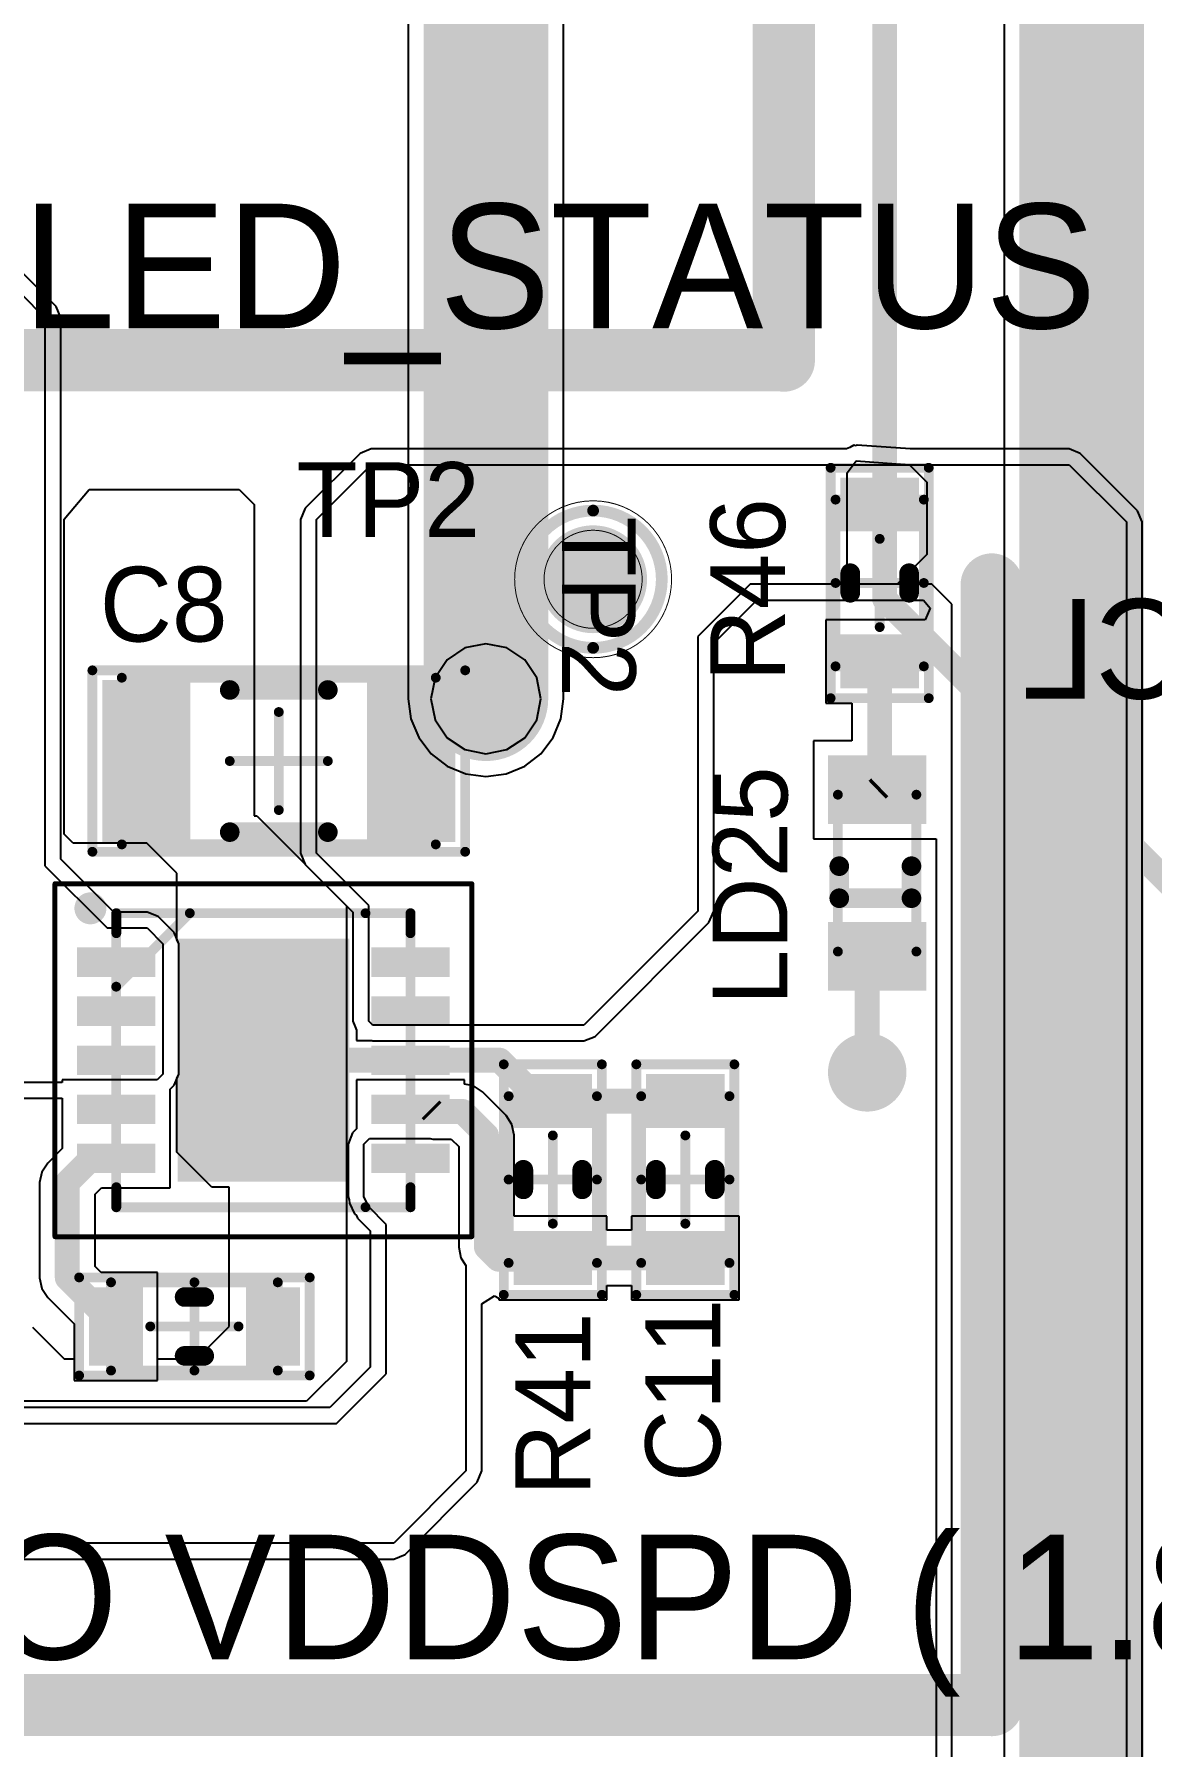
# Model space of a CAD drawing. Header units: millimetres. Extents: x 307 to 423, y 231 to 400.
# Drawn here: x 386.09 to 397.48, y 300.76 to 318.22 of the extents above; entities that cross this region are included whole.
import ezdxf

# ---------------------------------------------------------------- set-up
doc = ezdxf.new("R2010")
doc.units = ezdxf.units.MM
for name, color, linetype in [('BottomLayer', 5, 'Continuous'), ('BottomOverlay', 54, 'Continuous'), ('Mechanical13', 56, 'Continuous'), ('Mechanical14', 56, 'Continuous'), ('Mechanical15', 56, 'Continuous'), ('Mechanical16', 56, 'Continuous'), ('Mechanical8', 56, 'Continuous'), ('MidLayer1', 16, 'Continuous'), ('MidLayer2', 76, 'Continuous'), ('MultiLayer', 9, 'Continuous'), ('TopLayer', 1, 'Continuous'), ('TopOverlay', 2, 'Continuous'), ('TopPaste', 8, 'Continuous'), ('TopSolder', 216, 'Continuous'), ('ViaHoleLayer', 16, 'Continuous')]:
    doc.layers.add(name, color=color, linetype=linetype)

# ---------------------------------------------------------------- blocks, each defined once
blk = doc.blocks.new('TP_SMD_1MM_393')
at = {"layer": 'Mechanical14'}
for points, const_width in [([(0.5, 0, 1), (-0.5, 0, 1)], 0.01), ([(-0.502, 0, 1), (-0.497, 0, 1)], 0.005), ([(0.497, 0, 1), (0.502, 0, 1)], 0.005)]:
    blk.add_lwpolyline(points, format="xyb", close=True, dxfattribs=dict(at, const_width=const_width))
at = {"layer": 'Mechanical16'}
for points, const_width in [([(0.8, 0, 1), (-0.8, 0, 1)], 0.01), ([(-0.803, 0, 1), (-0.798, 0, 1)], 0.005), ([(0.798, 0, 1), (0.803, 0, 1)], 0.005)]:
    blk.add_lwpolyline(points, format="xyb", close=True, dxfattribs=dict(at, const_width=const_width))
at = {"layer": 'TopLayer', "const_width": 0.5}
blk.add_lwpolyline([(-0.25, 0, 1), (0.25, 0, 1)], format="xyb", close=True, dxfattribs=at)
at = {"layer": 'TopOverlay'}
for points, const_width in [([(0.7, 0, 1), (-0.7, 0, 1)], 0.12), ([(-0.73, 0, 1), (-0.67, 0, 1)], 0.06), ([(0.67, 0, 1), (0.73, 0, 1)], 0.06)]:
    blk.add_lwpolyline(points, format="xyb", close=True, dxfattribs=dict(at, const_width=const_width))
at = {"layer": 'TopSolder', "const_width": 0.55}
blk.add_lwpolyline([(-0.275, 0, 1), (0.275, 0, 1)], format="xyb", close=True, dxfattribs=at)
at = {"layer": 'Mechanical14'}
blk.add_text('TP2', height=0.75, rotation=180, dxfattribs=at).set_placement((0.64, 0.316))
blk = doc.blocks.new('CC_NM_0603_404')
at = {"layer": 'Mechanical15', "const_width": 0.1}
for points in [[(-1.175, -0.5), (-1.175, 0.5)], [(1.175, 0.5), (-1.175, 0.5)], [(1.175, -0.5), (1.175, 0.5)], [(0, -0.45), (0, 0.45)], [(0.45, 0), (-0.45, 0)], [(1.175, -0.5), (-1.175, -0.5)]]:
    blk.add_lwpolyline(points, dxfattribs=at)
at = {"layer": 'Mechanical15', "const_width": 0.05}
for points in [[(-1.2, 0.5, 1), (-1.15, 0.5, 1)], [(-1.2, 0.5, 1), (-1.15, 0.5, 1)], [(1.15, 0.5, 1), (1.2, 0.5, 1)], [(1.15, 0.5, 1), (1.2, 0.5, 1)], [(-0.025, 0.45, 1), (0.025, 0.45, 1)], [(-0.475, 0, 1), (-0.425, 0, 1)], [(0.425, 0, 1), (0.475, 0, 1)], [(-1.2, -0.5, 1), (-1.15, -0.5, 1)], [(-1.2, -0.5, 1), (-1.15, -0.5, 1)], [(-0.025, -0.45, 1), (0.025, -0.45, 1)], [(1.15, -0.5, 1), (1.2, -0.5, 1)], [(1.15, -0.5, 1), (1.2, -0.5, 1)]]:
    blk.add_lwpolyline(points, format="xyb", close=True, dxfattribs=at)
at = {"layer": 'Mechanical8', "const_width": 0.1}
for points in [[(-0.85, -0.45), (-0.85, 0.45)], [(0.85, 0.45), (-0.85, 0.45)], [(0.85, -0.45), (0.85, 0.45)], [(0.85, -0.45), (-0.85, -0.45)]]:
    blk.add_lwpolyline(points, dxfattribs=at)
at = {"layer": 'Mechanical8', "const_width": 0.05}
for points in [[(-0.875, 0.45, 1), (-0.825, 0.45, 1)], [(-0.875, 0.45, 1), (-0.825, 0.45, 1)], [(0.825, 0.45, 1), (0.875, 0.45, 1)], [(0.825, 0.45, 1), (0.875, 0.45, 1)], [(-0.875, -0.45, 1), (-0.825, -0.45, 1)], [(-0.875, -0.45, 1), (-0.825, -0.45, 1)], [(0.825, -0.45, 1), (0.875, -0.45, 1)], [(0.825, -0.45, 1), (0.875, -0.45, 1)]]:
    blk.add_lwpolyline(points, format="xyb", close=True, dxfattribs=at)
at = {"layer": 'TopLayer'}
for points in [[(-0.525, -0.4), (-0.525, 0.4), (-1.075, -0.4), (-1.075, 0.4)], [(1.075, -0.4), (1.075, 0.4), (0.525, -0.4), (0.525, 0.4)]]:
    blk.add_solid(points, dxfattribs=at)
at = {"layer": 'TopOverlay', "const_width": 0.2}
for points in [[(0.1, 0.3), (-0.1, 0.3)], [(0.1, -0.3), (-0.1, -0.3)]]:
    blk.add_lwpolyline(points, dxfattribs=at)
at = {"layer": 'TopOverlay', "const_width": 0.1}
for points in [[(-0.15, 0.3, 1), (-0.05, 0.3, 1)], [(0.05, 0.3, 1), (0.15, 0.3, 1)], [(-0.15, -0.3, 1), (-0.05, -0.3, 1)], [(0.05, -0.3, 1), (0.15, -0.3, 1)]]:
    blk.add_lwpolyline(points, format="xyb", close=True, dxfattribs=at)
at = {"layer": 'TopPaste'}
for points in [[(-0.525, -0.4), (-0.525, 0.4), (-1.075, -0.4), (-1.075, 0.4)], [(1.075, -0.4), (1.075, 0.4), (0.525, -0.4), (0.525, 0.4)]]:
    blk.add_solid(points, dxfattribs=at)
at = {"layer": 'TopSolder'}
for points in [[(-0.525, -0.4), (-0.525, 0.4), (-1.075, -0.4), (-1.075, 0.4)], [(1.075, -0.4), (1.075, 0.4), (0.525, -0.4), (0.525, 0.4)]]:
    blk.add_solid(points, dxfattribs=at)
blk = doc.blocks.new('CC_NM_0603_412')
at = {"layer": 'Mechanical15', "const_width": 0.1}
for points in [[(-1.175, -0.5), (-1.175, 0.5)], [(1.175, 0.5), (-1.175, 0.5)], [(1.175, -0.5), (1.175, 0.5)], [(0, -0.45), (0, 0.45)], [(0.45, 0), (-0.45, 0)], [(1.175, -0.5), (-1.175, -0.5)]]:
    blk.add_lwpolyline(points, dxfattribs=at)
at = {"layer": 'Mechanical15', "const_width": 0.05}
for points in [[(-1.2, 0.5, 1), (-1.15, 0.5, 1)], [(-1.2, 0.5, 1), (-1.15, 0.5, 1)], [(1.15, 0.5, 1), (1.2, 0.5, 1)], [(1.15, 0.5, 1), (1.2, 0.5, 1)], [(-0.025, 0.45, 1), (0.025, 0.45, 1)], [(-0.475, 0, 1), (-0.425, 0, 1)], [(0.425, 0, 1), (0.475, 0, 1)], [(-1.2, -0.5, 1), (-1.15, -0.5, 1)], [(-1.2, -0.5, 1), (-1.15, -0.5, 1)], [(-0.025, -0.45, 1), (0.025, -0.45, 1)], [(1.15, -0.5, 1), (1.2, -0.5, 1)], [(1.15, -0.5, 1), (1.2, -0.5, 1)]]:
    blk.add_lwpolyline(points, format="xyb", close=True, dxfattribs=at)
at = {"layer": 'Mechanical8', "const_width": 0.1}
for points in [[(-0.85, -0.45), (-0.85, 0.45)], [(0.85, 0.45), (-0.85, 0.45)], [(0.85, -0.45), (0.85, 0.45)], [(0.85, -0.45), (-0.85, -0.45)]]:
    blk.add_lwpolyline(points, dxfattribs=at)
at = {"layer": 'Mechanical8', "const_width": 0.05}
for points in [[(-0.875, 0.45, 1), (-0.825, 0.45, 1)], [(-0.875, 0.45, 1), (-0.825, 0.45, 1)], [(0.825, 0.45, 1), (0.875, 0.45, 1)], [(0.825, 0.45, 1), (0.875, 0.45, 1)], [(-0.875, -0.45, 1), (-0.825, -0.45, 1)], [(-0.875, -0.45, 1), (-0.825, -0.45, 1)], [(0.825, -0.45, 1), (0.875, -0.45, 1)], [(0.825, -0.45, 1), (0.875, -0.45, 1)]]:
    blk.add_lwpolyline(points, format="xyb", close=True, dxfattribs=at)
at = {"layer": 'TopLayer'}
for points in [[(-0.525, -0.4), (-0.525, 0.4), (-1.075, -0.4), (-1.075, 0.4)], [(1.075, -0.4), (1.075, 0.4), (0.525, -0.4), (0.525, 0.4)]]:
    blk.add_solid(points, dxfattribs=at)
at = {"layer": 'TopOverlay', "const_width": 0.2}
for points in [[(0.1, 0.3), (-0.1, 0.3)], [(0.1, -0.3), (-0.1, -0.3)]]:
    blk.add_lwpolyline(points, dxfattribs=at)
at = {"layer": 'TopOverlay', "const_width": 0.1}
for points in [[(-0.15, 0.3, 1), (-0.05, 0.3, 1)], [(0.05, 0.3, 1), (0.15, 0.3, 1)], [(-0.15, -0.3, 1), (-0.05, -0.3, 1)], [(0.05, -0.3, 1), (0.15, -0.3, 1)]]:
    blk.add_lwpolyline(points, format="xyb", close=True, dxfattribs=at)
at = {"layer": 'TopPaste'}
for points in [[(-0.525, -0.4), (-0.525, 0.4), (-1.075, -0.4), (-1.075, 0.4)], [(1.075, -0.4), (1.075, 0.4), (0.525, -0.4), (0.525, 0.4)]]:
    blk.add_solid(points, dxfattribs=at)
at = {"layer": 'TopSolder'}
for points in [[(-0.525, -0.4), (-0.525, 0.4), (-1.075, -0.4), (-1.075, 0.4)], [(1.075, -0.4), (1.075, 0.4), (0.525, -0.4), (0.525, 0.4)]]:
    blk.add_solid(points, dxfattribs=at)
blk = doc.blocks.new('LED_0603_GREEN_414')
at = {"layer": 'Mechanical8', "const_width": 0.1}
for points in [[(0.8, 0.4), (-0.8, 0.4)], [(-0.8, -0.4), (-0.8, 0.4)], [(0.8, -0.4), (0.8, 0.4)], [(0.8, -0.4), (-0.8, -0.4)]]:
    blk.add_lwpolyline(points, dxfattribs=at)
at = {"layer": 'Mechanical8', "const_width": 0.05}
for points in [[(-0.825, 0.4, 1), (-0.775, 0.4, 1)], [(-0.825, 0.4, 1), (-0.775, 0.4, 1)], [(0.775, 0.4, 1), (0.825, 0.4, 1)], [(0.775, 0.4, 1), (0.825, 0.4, 1)], [(-0.825, -0.4, 1), (-0.775, -0.4, 1)], [(-0.825, -0.4, 1), (-0.775, -0.4, 1)], [(0.775, -0.4, 1), (0.825, -0.4, 1)], [(0.775, -0.4, 1), (0.825, -0.4, 1)]]:
    blk.add_lwpolyline(points, format="xyb", close=True, dxfattribs=at)
at = {"layer": 'TopLayer'}
for points in [[(-0.5, -0.5), (-0.5, 0.5), (-1.2, -0.5), (-1.2, 0.5)], [(1.2, -0.5), (1.2, 0.5), (0.5, -0.5), (0.5, 0.5)]]:
    blk.add_solid(points, dxfattribs=at)
at = {"layer": 'TopOverlay', "const_width": 0.2}
for points in [[(0.256, 0.35), (-0.071, 0.35)], [(0.256, -0.386), (0.256, 0.35)], [(0.256, -0.386), (-0.071, -0.386)]]:
    blk.add_lwpolyline(points, dxfattribs=at)
at = {"layer": 'TopOverlay', "const_width": 0.1}
for points in [[(-0.121, 0.35, 1), (-0.021, 0.35, 1)], [(0.206, 0.35, 1), (0.306, 0.35, 1)], [(0.206, 0.35, 1), (0.306, 0.35, 1)], [(-0.121, -0.386, 1), (-0.021, -0.386, 1)], [(0.206, -0.386, 1), (0.306, -0.386, 1)], [(0.206, -0.386, 1), (0.306, -0.386, 1)]]:
    blk.add_lwpolyline(points, format="xyb", close=True, dxfattribs=at)
at = {"layer": 'TopPaste'}
for points in [[(-0.5, -0.5), (-0.5, 0.5), (-1.2, -0.5), (-1.2, 0.5)], [(1.2, -0.5), (1.2, 0.5), (0.5, -0.5), (0.5, 0.5)]]:
    blk.add_solid(points, dxfattribs=at)
at = {"layer": 'TopSolder'}
for points in [[(-0.5, -0.5), (-0.5, 0.5), (-1.2, -0.5), (-1.2, 0.5)], [(1.2, -0.5), (1.2, 0.5), (0.5, -0.5), (0.5, 0.5)]]:
    blk.add_solid(points, dxfattribs=at)
blk = doc.blocks.new('CC_NM_0603_422')
at = {"layer": 'Mechanical15', "const_width": 0.1}
for points in [[(-1.175, -0.5), (-1.175, 0.5)], [(1.175, 0.5), (-1.175, 0.5)], [(1.175, -0.5), (1.175, 0.5)], [(0, -0.45), (0, 0.45)], [(0.45, 0), (-0.45, 0)], [(1.175, -0.5), (-1.175, -0.5)]]:
    blk.add_lwpolyline(points, dxfattribs=at)
at = {"layer": 'Mechanical15', "const_width": 0.05}
for points in [[(-1.2, 0.5, 1), (-1.15, 0.5, 1)], [(-1.2, 0.5, 1), (-1.15, 0.5, 1)], [(1.15, 0.5, 1), (1.2, 0.5, 1)], [(1.15, 0.5, 1), (1.2, 0.5, 1)], [(-0.025, 0.45, 1), (0.025, 0.45, 1)], [(-0.475, 0, 1), (-0.425, 0, 1)], [(0.425, 0, 1), (0.475, 0, 1)], [(-1.2, -0.5, 1), (-1.15, -0.5, 1)], [(-1.2, -0.5, 1), (-1.15, -0.5, 1)], [(-0.025, -0.45, 1), (0.025, -0.45, 1)], [(1.15, -0.5, 1), (1.2, -0.5, 1)], [(1.15, -0.5, 1), (1.2, -0.5, 1)]]:
    blk.add_lwpolyline(points, format="xyb", close=True, dxfattribs=at)
at = {"layer": 'Mechanical8', "const_width": 0.1}
for points in [[(-0.85, -0.45), (-0.85, 0.45)], [(0.85, 0.45), (-0.85, 0.45)], [(0.85, -0.45), (0.85, 0.45)], [(0.85, -0.45), (-0.85, -0.45)]]:
    blk.add_lwpolyline(points, dxfattribs=at)
at = {"layer": 'Mechanical8', "const_width": 0.05}
for points in [[(-0.875, 0.45, 1), (-0.825, 0.45, 1)], [(-0.875, 0.45, 1), (-0.825, 0.45, 1)], [(0.825, 0.45, 1), (0.875, 0.45, 1)], [(0.825, 0.45, 1), (0.875, 0.45, 1)], [(-0.875, -0.45, 1), (-0.825, -0.45, 1)], [(-0.875, -0.45, 1), (-0.825, -0.45, 1)], [(0.825, -0.45, 1), (0.875, -0.45, 1)], [(0.825, -0.45, 1), (0.875, -0.45, 1)]]:
    blk.add_lwpolyline(points, format="xyb", close=True, dxfattribs=at)
at = {"layer": 'TopLayer'}
for points in [[(-0.525, -0.4), (-0.525, 0.4), (-1.075, -0.4), (-1.075, 0.4)], [(1.075, -0.4), (1.075, 0.4), (0.525, -0.4), (0.525, 0.4)]]:
    blk.add_solid(points, dxfattribs=at)
at = {"layer": 'TopOverlay', "const_width": 0.2}
for points in [[(0.1, 0.3), (-0.1, 0.3)], [(0.1, -0.3), (-0.1, -0.3)]]:
    blk.add_lwpolyline(points, dxfattribs=at)
at = {"layer": 'TopOverlay', "const_width": 0.1}
for points in [[(-0.15, 0.3, 1), (-0.05, 0.3, 1)], [(0.05, 0.3, 1), (0.15, 0.3, 1)], [(-0.15, -0.3, 1), (-0.05, -0.3, 1)], [(0.05, -0.3, 1), (0.15, -0.3, 1)]]:
    blk.add_lwpolyline(points, format="xyb", close=True, dxfattribs=at)
at = {"layer": 'TopPaste'}
for points in [[(-0.525, -0.4), (-0.525, 0.4), (-1.075, -0.4), (-1.075, 0.4)], [(1.075, -0.4), (1.075, 0.4), (0.525, -0.4), (0.525, 0.4)]]:
    blk.add_solid(points, dxfattribs=at)
at = {"layer": 'TopSolder'}
for points in [[(-0.525, -0.4), (-0.525, 0.4), (-1.075, -0.4), (-1.075, 0.4)], [(1.075, -0.4), (1.075, 0.4), (0.525, -0.4), (0.525, 0.4)]]:
    blk.add_solid(points, dxfattribs=at)
blk = doc.blocks.new('CC_NM_0603_426')
at = {"layer": 'Mechanical15', "const_width": 0.1}
for points in [[(1.175, 0.5), (-1.175, 0.5)], [(-1.175, 0.5), (-1.175, -0.5)], [(1.175, 0.5), (1.175, -0.5)], [(0, 0.45), (0, -0.45)], [(0.45, 0), (-0.45, 0)], [(1.175, -0.5), (-1.175, -0.5)]]:
    blk.add_lwpolyline(points, dxfattribs=at)
at = {"layer": 'Mechanical15', "const_width": 0.05}
for points in [[(-1.2, 0.5, 1), (-1.15, 0.5, 1)], [(-1.2, 0.5, 1), (-1.15, 0.5, 1)], [(1.15, 0.5, 1), (1.2, 0.5, 1)], [(1.15, 0.5, 1), (1.2, 0.5, 1)], [(-0.025, 0.45, 1), (0.025, 0.45, 1)], [(-0.475, 0, 1), (-0.425, 0, 1)], [(0.425, 0, 1), (0.475, 0, 1)], [(-1.2, -0.5, 1), (-1.15, -0.5, 1)], [(-1.2, -0.5, 1), (-1.15, -0.5, 1)], [(-0.025, -0.45, 1), (0.025, -0.45, 1)], [(1.15, -0.5, 1), (1.2, -0.5, 1)], [(1.15, -0.5, 1), (1.2, -0.5, 1)]]:
    blk.add_lwpolyline(points, format="xyb", close=True, dxfattribs=at)
at = {"layer": 'Mechanical8', "const_width": 0.1}
for points in [[(0.85, 0.45), (-0.85, 0.45)], [(-0.85, 0.45), (-0.85, -0.45)], [(0.85, 0.45), (0.85, -0.45)], [(0.85, -0.45), (-0.85, -0.45)]]:
    blk.add_lwpolyline(points, dxfattribs=at)
at = {"layer": 'Mechanical8', "const_width": 0.05}
for points in [[(-0.875, 0.45, 1), (-0.825, 0.45, 1)], [(-0.875, 0.45, 1), (-0.825, 0.45, 1)], [(0.825, 0.45, 1), (0.875, 0.45, 1)], [(0.825, 0.45, 1), (0.875, 0.45, 1)], [(-0.875, -0.45, 1), (-0.825, -0.45, 1)], [(-0.875, -0.45, 1), (-0.825, -0.45, 1)], [(0.825, -0.45, 1), (0.875, -0.45, 1)], [(0.825, -0.45, 1), (0.875, -0.45, 1)]]:
    blk.add_lwpolyline(points, format="xyb", close=True, dxfattribs=at)
at = {"layer": 'TopLayer'}
for points in [[(-0.525, -0.4), (-0.525, 0.4), (-1.075, -0.4), (-1.075, 0.4)], [(1.075, -0.4), (1.075, 0.4), (0.525, -0.4), (0.525, 0.4)]]:
    blk.add_solid(points, dxfattribs=at)
at = {"layer": 'TopOverlay', "const_width": 0.2}
for points in [[(0.1, 0.3), (-0.1, 0.3)], [(0.1, -0.3), (-0.1, -0.3)]]:
    blk.add_lwpolyline(points, dxfattribs=at)
at = {"layer": 'TopOverlay', "const_width": 0.1}
for points in [[(-0.15, 0.3, 1), (-0.05, 0.3, 1)], [(0.05, 0.3, 1), (0.15, 0.3, 1)], [(-0.15, -0.3, 1), (-0.05, -0.3, 1)], [(0.05, -0.3, 1), (0.15, -0.3, 1)]]:
    blk.add_lwpolyline(points, format="xyb", close=True, dxfattribs=at)
at = {"layer": 'TopPaste'}
for points in [[(-0.525, -0.4), (-0.525, 0.4), (-1.075, -0.4), (-1.075, 0.4)], [(1.075, -0.4), (1.075, 0.4), (0.525, -0.4), (0.525, 0.4)]]:
    blk.add_solid(points, dxfattribs=at)
at = {"layer": 'TopSolder'}
for points in [[(-0.525, -0.4), (-0.525, 0.4), (-1.075, -0.4), (-1.075, 0.4)], [(1.075, -0.4), (1.075, 0.4), (0.525, -0.4), (0.525, 0.4)]]:
    blk.add_solid(points, dxfattribs=at)
blk = doc.blocks.new('CC_NM_1206_429')
at = {"layer": 'Mechanical15', "const_width": 0.1}
for points in [[(-1.9, -0.925), (-1.9, 0.925)], [(-1.9, 0.925), (1.9, 0.925)], [(1.9, -0.925), (1.9, 0.925)], [(0, -0.5), (0, 0.5)], [(-0.5, 0), (0.5, 0)], [(-1.9, -0.925), (1.9, -0.925)]]:
    blk.add_lwpolyline(points, dxfattribs=at)
at = {"layer": 'Mechanical15', "const_width": 0.05}
for points in [[(-1.925, 0.925, 1), (-1.875, 0.925, 1)], [(-1.925, 0.925, 1), (-1.875, 0.925, 1)], [(1.875, 0.925, 1), (1.925, 0.925, 1)], [(1.875, 0.925, 1), (1.925, 0.925, 1)], [(-0.025, 0.5, 1), (0.025, 0.5, 1)], [(-0.525, 0, 1), (-0.475, 0, 1)], [(0.475, 0, 1), (0.525, 0, 1)], [(-0.025, -0.5, 1), (0.025, -0.5, 1)], [(-1.925, -0.925, 1), (-1.875, -0.925, 1)], [(-1.925, -0.925, 1), (-1.875, -0.925, 1)], [(1.875, -0.925, 1), (1.925, -0.925, 1)], [(1.875, -0.925, 1), (1.925, -0.925, 1)]]:
    blk.add_lwpolyline(points, format="xyb", close=True, dxfattribs=at)
at = {"layer": 'Mechanical8', "const_width": 0.1}
for points in [[(-1.6, -0.85), (-1.6, 0.85)], [(-1.6, 0.85), (1.6, 0.85)], [(1.6, -0.85), (1.6, 0.85)], [(-1.6, -0.85), (1.6, -0.85)]]:
    blk.add_lwpolyline(points, dxfattribs=at)
at = {"layer": 'Mechanical8', "const_width": 0.05}
for points in [[(-1.625, 0.85, 1), (-1.575, 0.85, 1)], [(-1.625, 0.85, 1), (-1.575, 0.85, 1)], [(1.575, 0.85, 1), (1.625, 0.85, 1)], [(1.575, 0.85, 1), (1.625, 0.85, 1)], [(-1.625, -0.85, 1), (-1.575, -0.85, 1)], [(-1.625, -0.85, 1), (-1.575, -0.85, 1)], [(1.575, -0.85, 1), (1.625, -0.85, 1)], [(1.575, -0.85, 1), (1.625, -0.85, 1)]]:
    blk.add_lwpolyline(points, format="xyb", close=True, dxfattribs=at)
at = {"layer": 'TopLayer'}
for points in [[(-0.9, -0.825), (-0.9, 0.825), (-1.8, -0.825), (-1.8, 0.825)], [(1.8, -0.825), (1.8, 0.825), (0.9, -0.825), (0.9, 0.825)]]:
    blk.add_solid(points, dxfattribs=at)
at = {"layer": 'TopOverlay', "const_width": 0.2}
for points in [[(-0.5, 0.725), (0.5, 0.725)], [(-0.5, -0.725), (0.5, -0.725)]]:
    blk.add_lwpolyline(points, dxfattribs=at)
at = {"layer": 'TopOverlay', "const_width": 0.1}
for points in [[(-0.55, 0.725, 1), (-0.45, 0.725, 1)], [(0.45, 0.725, 1), (0.55, 0.725, 1)], [(-0.55, -0.725, 1), (-0.45, -0.725, 1)], [(0.45, -0.725, 1), (0.55, -0.725, 1)]]:
    blk.add_lwpolyline(points, format="xyb", close=True, dxfattribs=at)
at = {"layer": 'TopPaste'}
for points in [[(-0.9, -0.825), (-0.9, 0.825), (-1.8, -0.825), (-1.8, 0.825)], [(1.8, -0.825), (1.8, 0.825), (0.9, -0.825), (0.9, 0.825)]]:
    blk.add_solid(points, dxfattribs=at)
at = {"layer": 'TopSolder'}
for points in [[(-0.9, -0.825), (-0.9, 0.825), (-1.8, -0.825), (-1.8, 0.825)], [(1.8, -0.825), (1.8, 0.825), (0.9, -0.825), (0.9, 0.825)]]:
    blk.add_solid(points, dxfattribs=at)
blk = doc.blocks.new('SON50P300X300X80_11N_432')
at = {"layer": 'Mechanical13', "const_width": 0.1}
for points in [[(-1.5, -1.5), (-1.5, 1.5)], [(-1.5, 0.75), (-0.75, 1.5)], [(-1.5, 1.5), (1.5, 1.5)], [(1.5, -1.5), (1.5, 1.5)], [(-1.5, -1.5), (1.5, -1.5)]]:
    blk.add_lwpolyline(points, dxfattribs=at)
at = {"layer": 'Mechanical13', "const_width": 0.05}
for points in [[(-1.525, 1.5, 1), (-1.475, 1.5, 1)], [(-1.525, 1.5, 1), (-1.475, 1.5, 1)], [(-0.775, 1.5, 1), (-0.725, 1.5, 1)], [(1.475, 1.5, 1), (1.525, 1.5, 1)], [(1.475, 1.5, 1), (1.525, 1.5, 1)], [(-1.525, 0.75, 1), (-1.475, 0.75, 1)], [(-1.525, -1.5, 1), (-1.475, -1.5, 1)], [(-1.525, -1.5, 1), (-1.475, -1.5, 1)], [(1.475, -1.5, 1), (1.525, -1.5, 1)], [(1.475, -1.5, 1), (1.525, -1.5, 1)]]:
    blk.add_lwpolyline(points, format="xyb", close=True, dxfattribs=at)
at = {"layer": 'Mechanical15', "const_width": 0.05}
for points in [[(-2.125, -1.8), (-2.125, 1.8)], [(-2.125, 1.8), (2.125, 1.8)], [(2.125, -1.8), (2.125, 1.8)], [(-2.125, -1.8), (2.125, -1.8)]]:
    blk.add_lwpolyline(points, dxfattribs=at)
at = {"layer": 'Mechanical15', "const_width": 0.025}
for points in [[(-2.137, 1.8, 1), (-2.113, 1.8, 1)], [(-2.137, 1.8, 1), (-2.113, 1.8, 1)], [(2.113, 1.8, 1), (2.137, 1.8, 1)], [(2.113, 1.8, 1), (2.137, 1.8, 1)], [(-2.137, -1.8, 1), (-2.113, -1.8, 1)], [(-2.137, -1.8, 1), (-2.113, -1.8, 1)], [(2.113, -1.8, 1), (2.137, -1.8, 1)], [(2.113, -1.8, 1), (2.137, -1.8, 1)]]:
    blk.add_lwpolyline(points, format="xyb", close=True, dxfattribs=at)
at = {"layer": 'TopLayer'}
for points in [[(-0.875, -1.24), (0.875, -1.24), (-0.875, 1.24), (0.875, 1.24)], [(-1.9, 0.85), (-1.1, 0.85), (-1.9, 1.15), (-1.1, 1.15)], [(1.1, 0.85), (1.9, 0.85), (1.1, 1.15), (1.9, 1.15)], [(-1.9, 0.35), (-1.1, 0.35), (-1.9, 0.65), (-1.1, 0.65)], [(1.1, 0.35), (1.9, 0.35), (1.1, 0.65), (1.9, 0.65)], [(-1.9, -0.15), (-1.1, -0.15), (-1.9, 0.15), (-1.1, 0.15)], [(1.1, -0.15), (1.9, -0.15), (1.1, 0.15), (1.9, 0.15)], [(-1.9, -0.65), (-1.1, -0.65), (-1.9, -0.35), (-1.1, -0.35)], [(1.1, -0.65), (1.9, -0.65), (1.1, -0.35), (1.9, -0.35)], [(-1.9, -1.15), (-1.1, -1.15), (-1.9, -0.85), (-1.1, -0.85)], [(1.1, -1.15), (1.9, -1.15), (1.1, -0.85), (1.9, -0.85)]]:
    blk.add_solid(points, dxfattribs=at)
at = {"layer": 'TopOverlay'}
for points, const_width in [([(-1.727, 1.549, 1), (-1.799, 1.549, 1)], 0.254), ([(-1.863, 1.549, 1), (-1.736, 1.549, 1)], 0.127), ([(-1.791, 1.549, 1), (-1.664, 1.549, 1)], 0.127), ([(-1.524, 1.499, 1), (-1.474, 1.499, 1)], 0.05), ([(-1.524, 1.499, 1), (-1.474, 1.499, 1)], 0.05), ([(1.016, 1.499, 1), (1.066, 1.499, 1)], 0.05), ([(1.016, 1.499, 1), (1.066, 1.499, 1)], 0.05), ([(1.474, 1.499, 1), (1.524, 1.499, 1)], 0.05), ([(1.474, 1.499, 1), (1.524, 1.499, 1)], 0.05), ([(-1.524, 1.295, 1), (-1.474, 1.295, 1)], 0.05), ([(1.474, 1.295, 1), (1.524, 1.295, 1)], 0.05), ([(-1.524, -1.295, 1), (-1.474, -1.295, 1)], 0.05), ([(1.474, -1.295, 1), (1.524, -1.295, 1)], 0.05), ([(-1.524, -1.499, 1), (-1.474, -1.499, 1)], 0.05), ([(-1.524, -1.499, 1), (-1.474, -1.499, 1)], 0.05), ([(1.016, -1.499, 1), (1.066, -1.499, 1)], 0.05), ([(1.016, -1.499, 1), (1.066, -1.499, 1)], 0.05), ([(1.474, -1.499, 1), (1.524, -1.499, 1)], 0.05), ([(1.474, -1.499, 1), (1.524, -1.499, 1)], 0.05)]:
    blk.add_lwpolyline(points, format="xyb", close=True, dxfattribs=dict(at, const_width=const_width))
at = {"layer": 'TopOverlay', "const_width": 0.1}
for points in [[(-1.499, 1.295), (-1.499, 1.499)], [(-1.499, 1.499), (1.041, 1.499)], [(1.041, 1.499), (1.499, 1.499)], [(1.499, 1.295), (1.499, 1.499)], [(-1.499, -1.499), (-1.499, -1.295)], [(1.499, -1.499), (1.499, -1.295)], [(-1.499, -1.499), (1.041, -1.499)], [(1.041, -1.499), (1.499, -1.499)]]:
    blk.add_lwpolyline(points, dxfattribs=at)
at = {"layer": 'TopPaste'}
for points in [[(-0.875, -1.24), (0.875, -1.24), (-0.875, 1.24), (0.875, 1.24)], [(-1.9, 0.85), (-1.1, 0.85), (-1.9, 1.15), (-1.1, 1.15)], [(1.1, 0.85), (1.9, 0.85), (1.1, 1.15), (1.9, 1.15)], [(-1.9, 0.35), (-1.1, 0.35), (-1.9, 0.65), (-1.1, 0.65)], [(1.1, 0.35), (1.9, 0.35), (1.1, 0.65), (1.9, 0.65)], [(-1.9, -0.15), (-1.1, -0.15), (-1.9, 0.15), (-1.1, 0.15)], [(1.1, -0.15), (1.9, -0.15), (1.1, 0.15), (1.9, 0.15)], [(-1.9, -0.65), (-1.1, -0.65), (-1.9, -0.35), (-1.1, -0.35)], [(1.1, -0.65), (1.9, -0.65), (1.1, -0.35), (1.9, -0.35)], [(-1.9, -1.15), (-1.1, -1.15), (-1.9, -0.85), (-1.1, -0.85)], [(1.1, -1.15), (1.9, -1.15), (1.1, -0.85), (1.9, -0.85)]]:
    blk.add_solid(points, dxfattribs=at)
at = {"layer": 'TopSolder'}
for points in [[(-0.875, -1.24), (0.875, -1.24), (-0.875, 1.24), (0.875, 1.24)], [(-1.9, 0.85), (-1.1, 0.85), (-1.9, 1.15), (-1.1, 1.15)], [(1.1, 0.85), (1.9, 0.85), (1.1, 1.15), (1.9, 1.15)], [(-1.9, 0.35), (-1.1, 0.35), (-1.9, 0.65), (-1.1, 0.65)], [(1.1, 0.35), (1.9, 0.35), (1.1, 0.65), (1.9, 0.65)], [(-1.9, -0.15), (-1.1, -0.15), (-1.9, 0.15), (-1.1, 0.15)], [(1.1, -0.15), (1.9, -0.15), (1.1, 0.15), (1.9, 0.15)], [(-1.9, -0.65), (-1.1, -0.65), (-1.9, -0.35), (-1.1, -0.35)], [(1.1, -0.65), (1.9, -0.65), (1.1, -0.35), (1.9, -0.35)], [(-1.9, -1.15), (-1.1, -1.15), (-1.9, -0.85), (-1.1, -0.85)], [(1.1, -1.15), (1.9, -1.15), (1.1, -0.85), (1.9, -0.85)]]:
    blk.add_solid(points, dxfattribs=at)

msp = doc.modelspace()

# ---------------------------------------------------------------- linework, layer by layer
at = {"layer": 'BottomLayer'}
for p, q in [((395.972, 329.059), (395.972, 288.888)), ((390.476, 311.961), (390.294, 311.839)), ((390.691, 312.003), (390.476, 311.961)), ((390.905, 311.961), (390.691, 312.003)), ((391.087, 311.839), (390.905, 311.961)), ((390.294, 311.839), (390.172, 311.657)), ((391.209, 311.657), (391.087, 311.839)), ((390.172, 311.657), (390.13, 311.443)), ((391.251, 311.443), (391.209, 311.657)), ((390.13, 311.443), (390.172, 311.228)), ((391.209, 311.228), (391.251, 311.443)), ((390.172, 311.228), (390.294, 311.046)), ((391.087, 311.046), (391.209, 311.228)), ((390.294, 311.046), (390.476, 310.925)), ((390.905, 310.925), (391.087, 311.046)), ((390.476, 310.925), (390.691, 310.882)), ((390.691, 310.882), (390.905, 310.925))]:
    msp.add_line(p, q, dxfattribs=at)
at = {"layer": 'BottomLayer', "const_width": 1.27}
msp.add_lwpolyline([(396.763, 288.56), (396.763, 329.059)], dxfattribs=at)
at = {"layer": 'BottomLayer', "const_width": 0.4}
for points in [[(390.491, 311.443, 1), (390.891, 311.443, 1)], [(388.23, 307.785, 1), (388.63, 307.785, 1)], [(394.377, 307.633, 1), (394.777, 307.633, 1)]]:
    msp.add_lwpolyline(points, format="xyb", close=True, dxfattribs=at)
at = {"layer": 'MidLayer1'}
for p, q in [((389.899, 326.225), (389.899, 311.443)), ((391.482, 311.443), (391.482, 325.897)), ((389.899, 311.443), (389.926, 311.238)), ((391.455, 311.238), (391.482, 311.443)), ((389.926, 311.238), (390.005, 311.047)), ((391.376, 311.047), (391.455, 311.238)), ((390.005, 311.047), (390.131, 310.883)), ((391.25, 310.883), (391.376, 311.047)), ((390.131, 310.883), (390.295, 310.757)), ((391.086, 310.757), (391.25, 310.883)), ((390.295, 310.757), (390.486, 310.678)), ((390.896, 310.678), (391.086, 310.757)), ((390.486, 310.678), (390.691, 310.651)), ((390.691, 310.651), (390.896, 310.678))]:
    msp.add_line(p, q, dxfattribs=at)
at = {"layer": 'MidLayer1', "const_width": 1.27}
msp.add_lwpolyline([(390.691, 311.443), (390.691, 326.225)], dxfattribs=at)
at = {"layer": 'MidLayer1'}
for points, const_width in [([(390.373, 311.443, 1), (391.008, 311.443, 1)], 0.635), ([(390.491, 311.443, 1), (390.891, 311.443, 1)], 0.4), ([(388.23, 307.785, 1), (388.63, 307.785, 1)], 0.4), ([(394.377, 307.633, 1), (394.777, 307.633, 1)], 0.4)]:
    msp.add_lwpolyline(points, format="xyb", close=True, dxfattribs=dict(at, const_width=const_width))
at = {"layer": 'MidLayer2', "const_width": 0.254}
for points in [[(394.755, 312.459), (394.755, 323.177)], [(394.755, 312.459), (397.753, 309.461)]]:
    msp.add_lwpolyline(points, dxfattribs=at)
at = {"layer": 'MidLayer2'}
for points, const_width in [([(394.691, 312.459, 1), (394.818, 312.459, 1)], 0.127), ([(394.691, 312.459, 1), (394.818, 312.459, 1)], 0.127), ([(390.491, 311.443, 1), (390.891, 311.443, 1)], 0.4), ([(388.23, 307.785, 1), (388.63, 307.785, 1)], 0.4), ([(394.377, 307.633, 1), (394.777, 307.633, 1)], 0.4)]:
    msp.add_lwpolyline(points, format="xyb", close=True, dxfattribs=dict(at, const_width=const_width))
at = {"layer": 'MultiLayer', "const_width": 0.4}
for points in [[(390.491, 311.443, 1), (390.891, 311.443, 1)], [(388.23, 307.785, 1), (388.63, 307.785, 1)], [(394.377, 307.633, 1), (394.777, 307.633, 1)]]:
    msp.add_lwpolyline(points, format="xyb", close=True, dxfattribs=at)
at = {"layer": 'TopLayer'}
for p, q in [((386.31, 315.444), (385.014, 316.739)), ((384.899, 316.624), (386.195, 315.329)), ((386.357, 315.329), (386.31, 315.444)), ((386.195, 315.329), (386.195, 309.741)), ((386.357, 309.808), (386.357, 315.329)), ((394.441, 314.028), (394.401, 314.005)), ((394.458, 314.024), (394.441, 314.028)), ((394.475, 314.03), (394.458, 314.024)), ((395.014, 313.993), (394.475, 314.03)), ((389.407, 313.945), (388.849, 313.386)), ((389.522, 313.993), (389.407, 313.945)), ((394.364, 313.993), (389.522, 313.993)), ((394.401, 314.005), (394.364, 313.993)), ((394.374, 313.747), (394.464, 313.868)), ((394.464, 313.868), (395.009, 313.83)), ((396.634, 313.993), (395.014, 313.993)), ((396.749, 313.945), (396.634, 313.993)), ((397.333, 313.361), (396.749, 313.945)), ((388.963, 313.271), (389.522, 313.83)), ((389.522, 313.83), (395.009, 313.83)), ((394.374, 312.611), (394.374, 313.747)), ((395.009, 313.83), (396.634, 313.83)), ((395.009, 313.83), (395.186, 313.652)), ((396.634, 313.83), (397.218, 313.246)), ((386.391, 313.275), (386.647, 313.576)), ((386.647, 313.576), (388.176, 313.576)), ((388.176, 313.576), (388.328, 313.424)), ((395.186, 313.652), (395.186, 312.916)), ((388.328, 313.424), (388.328, 310.249)), ((388.849, 313.386), (388.801, 313.271)), ((397.381, 313.246), (397.333, 313.361)), ((386.391, 310.062), (386.391, 313.275)), ((388.801, 313.271), (388.801, 309.868)), ((388.963, 309.868), (388.963, 313.271)), ((397.218, 313.246), (397.218, 291.529)), ((397.381, 291.529), (397.381, 313.246)), ((395.186, 312.916), (394.882, 312.611)), ((393.383, 312.611), (392.85, 312.078)), ((393.012, 312.01), (393.45, 312.449)), ((394.882, 312.611), (393.383, 312.611)), ((393.45, 312.449), (395.15, 312.449)), ((395.237, 312.611), (394.374, 312.611)), ((395.15, 312.449), (395.217, 312.366)), ((395.44, 312.408), (395.237, 312.611)), ((395.217, 312.366), (395.168, 312.249)), ((395.44, 296.152), (395.44, 312.408)), ((395.168, 312.249), (394.154, 312.249)), ((394.154, 312.249), (394.154, 311.399)), ((392.85, 312.078), (392.85, 309.276)), ((393.012, 309.276), (393.012, 312.01)), ((394.154, 311.399), (394.421, 311.399)), ((394.421, 311.399), (394.421, 311.015)), ((394.421, 311.015), (394.028, 311.015)), ((394.028, 311.015), (394.028, 310.015)), ((388.328, 310.249), (388.354, 310.249)), ((388.354, 310.249), (388.848, 309.755)), ((386.484, 309.969), (386.391, 310.062)), ((394.028, 310.015), (395.278, 310.015)), ((395.278, 310.015), (395.278, 296.219)), ((387.233, 309.969), (386.484, 309.969)), ((387.541, 309.665), (387.233, 309.969)), ((388.801, 309.868), (388.849, 309.753)), ((389.497, 309.334), (388.963, 309.868)), ((386.195, 309.741), (386.83, 309.106)), ((386.897, 309.268), (386.357, 309.808)), ((387.541, 308.989), (387.541, 309.665)), ((388.848, 309.755), (388.849, 309.753)), ((388.849, 309.753), (389.334, 309.267)), ((388.849, 309.753), (389.268, 309.333)), ((389.268, 309.333), (389.268, 304.686)), ((389.497, 308.155), (389.497, 309.334)), ((387.236, 309.268), (386.897, 309.268)), ((387.351, 309.221), (387.236, 309.268)), ((387.512, 309.06), (387.351, 309.221)), ((389.334, 309.267), (389.334, 308.155)), ((392.85, 309.276), (391.688, 308.115)), ((391.803, 308), (392.964, 309.162)), ((392.964, 309.162), (393.012, 309.276)), ((386.83, 309.106), (387.236, 309.106)), ((387.236, 309.106), (387.397, 308.945)), ((387.559, 308.945), (387.512, 309.06)), ((387.559, 308.945), (387.541, 308.989)), ((387.397, 308.945), (387.397, 307.616)), ((387.559, 307.616), (387.559, 308.945)), ((387.559, 307.616), (387.559, 308.945)), ((389.334, 308.155), (389.334, 308.155)), ((389.334, 308.155), (389.334, 308.155)), ((389.334, 308.155), (389.359, 308.096)), ((389.359, 308.096), (389.372, 308.064)), ((389.537, 308.115), (389.497, 308.155)), ((391.688, 308.115), (389.537, 308.115)), ((389.372, 308.064), (389.372, 307.957)), ((389.372, 307.957), (389.526, 307.957)), ((389.526, 307.957), (389.537, 307.953)), ((389.537, 307.953), (391.688, 307.953)), ((391.688, 307.953), (391.803, 308)), ((387.339, 307.557), (386.372, 307.557)), ((386.372, 307.557), (386.372, 307.531)), ((387.397, 307.616), (387.339, 307.557)), ((387.512, 307.501), (387.559, 307.616)), ((387.541, 307.571), (387.559, 307.616)), ((387.541, 306.82), (387.541, 307.571)), ((390.472, 307.557), (389.372, 307.557)), ((389.372, 307.557), (389.372, 307.057)), ((390.472, 307.513), (390.472, 307.557)), ((386.372, 307.531), (383.985, 307.531)), ((387.472, 307.461), (387.512, 307.501)), ((387.472, 306.457), (387.472, 307.461)), ((390.562, 307.495), (390.472, 307.513)), ((390.654, 307.434), (390.562, 307.495)), ((390.895, 307.193), (390.654, 307.434)), ((384.052, 307.369), (386.372, 307.369)), ((386.372, 307.369), (386.372, 306.857)), ((389.372, 307.057), (389.332, 307.017)), ((390.956, 307.101), (390.895, 307.193)), ((390.895, 307.193), (390.895, 307.193)), ((390.978, 306.993), (390.956, 307.101)), ((386.372, 306.857), (386.224, 306.708)), ((389.332, 307.017), (389.285, 306.902)), ((389.285, 306.902), (389.285, 306.367)), ((389.447, 306.902), (389.502, 306.957)), ((389.447, 306.367), (389.447, 306.902)), ((389.502, 306.957), (390.121, 306.957)), ((390.121, 306.957), (390.148, 306.952)), ((390.148, 306.952), (390.148, 306.952)), ((390.148, 306.952), (390.337, 306.952)), ((390.337, 306.952), (390.413, 306.876)), ((390.413, 306.876), (390.413, 305.85)), ((390.978, 306.165), (390.978, 306.993)), ((386.224, 306.708), (386.162, 306.617)), ((387.897, 306.464), (387.541, 306.82)), ((386.162, 306.617), (386.141, 306.509)), ((386.141, 306.509), (386.141, 306.509)), ((386.141, 306.509), (386.141, 305.537)), ((386.706, 306.392), (386.771, 306.457)), ((386.706, 305.654), (386.706, 306.392)), ((386.771, 306.457), (387.472, 306.457)), ((388.074, 306.464), (387.897, 306.464)), ((388.074, 305.042), (388.074, 306.464)), ((389.285, 306.367), (389.298, 306.334)), ((389.298, 306.334), (389.3, 306.299)), ((389.497, 306.261), (389.447, 306.367)), ((389.3, 306.299), (389.35, 306.192)), ((389.35, 306.192), (389.371, 306.173)), ((389.371, 306.173), (389.382, 306.146)), ((389.675, 306.083), (389.497, 306.261)), ((391.922, 306.165), (390.978, 306.165)), ((391.922, 306.023), (391.922, 306.165)), ((393.273, 306.165), (392.173, 306.165)), ((392.173, 306.165), (392.173, 306.023)), ((393.273, 305.315), (393.273, 306.165)), ((389.382, 306.146), (389.512, 306.016)), ((389.512, 306.016), (389.512, 304.626)), ((389.675, 304.559), (389.675, 306.083)), ((392.173, 306.023), (391.922, 306.023)), ((390.413, 305.85), (390.413, 305.85)), ((390.413, 305.85), (390.434, 305.742)), ((386.768, 305.592), (386.706, 305.654)), ((390.434, 305.742), (390.487, 305.662)), ((390.487, 305.662), (390.487, 303.569)), ((386.141, 305.537), (386.141, 305.537)), ((386.141, 305.537), (386.162, 305.429)), ((387.344, 305.592), (386.768, 305.592)), ((387.344, 304.492), (387.344, 305.592)), ((391.922, 305.315), (391.922, 305.458)), ((391.922, 305.458), (392.173, 305.458)), ((392.173, 305.458), (392.173, 305.315)), ((386.162, 305.429), (386.224, 305.337)), ((386.224, 305.337), (386.494, 305.067)), ((390.65, 305.274), (390.777, 305.353)), ((390.777, 305.353), (390.822, 305.33)), ((390.822, 305.33), (390.822, 305.325)), ((390.822, 305.325), (390.822, 305.315)), ((390.822, 305.315), (391.922, 305.315)), ((392.173, 305.315), (393.273, 305.315)), ((390.65, 303.569), (390.65, 305.274)), ((386.068, 305.035), (386.391, 304.712)), ((386.494, 305.067), (386.494, 304.492)), ((387.744, 304.712), (388.074, 305.042)), ((386.391, 304.712), (386.494, 304.712)), ((386.494, 304.712), (386.494, 304.492)), ((387.344, 304.492), (387.344, 304.712)), ((387.344, 304.712), (387.744, 304.712)), ((389.268, 304.686), (388.862, 304.28)), ((389.512, 304.626), (389.099, 304.214)), ((386.494, 304.492), (387.344, 304.492)), ((386.494, 304.492), (387.344, 304.492)), ((389.167, 304.051), (389.675, 304.559)), ((388.862, 304.28), (384.087, 304.28)), ((389.099, 304.214), (383.871, 304.214)), ((383.804, 304.051), (389.167, 304.051)), ((390.487, 303.569), (389.751, 302.832)), ((390.602, 303.454), (390.65, 303.569)), ((389.866, 302.717), (390.602, 303.454)), ((389.751, 302.832), (379.134, 302.832)), ((379.134, 302.67), (389.751, 302.67)), ((389.751, 302.67), (389.866, 302.717))]:
    msp.add_line(p, q, dxfattribs=at)
at = {"layer": 'TopLayer', "const_width": 0.254}
for points in [[(394.704, 310.54), (394.704, 311.824)], [(394.678, 310.515), (394.704, 310.54)], [(394.577, 308.713), (394.678, 308.815)], [(394.577, 307.633), (394.577, 308.713)], [(388.422, 307.757), (389.922, 307.757)], [(389.922, 307.757), (390.83, 307.757)], [(390.83, 307.757), (391.247, 307.34)], [(390.125, 307.257), (390.148, 307.234)], [(391.247, 307.34), (391.372, 307.34)], [(391.372, 307.34), (392.723, 307.34)], [(390.148, 307.234), (390.454, 307.234)], [(390.454, 307.234), (390.695, 306.993)], [(390.695, 305.85), (390.695, 306.993)], [(386.423, 306.509), (386.672, 306.757)], [(386.672, 306.757), (386.922, 306.757)], [(386.423, 305.537), (386.423, 306.509)], [(390.695, 305.85), (390.818, 305.728)], [(390.818, 305.728), (391.372, 305.728)], [(391.372, 305.74), (392.723, 305.74)], [(386.423, 305.537), (386.919, 305.042)]]:
    msp.add_lwpolyline(points, dxfattribs=at)
at = {"layer": 'TopLayer'}
for points, const_width in [([(394.64, 311.824, 1), (394.767, 311.824, 1)], 0.127), ([(390.491, 311.443, 1), (390.891, 311.443, 1)], 0.4), ([(394.615, 310.515, 1), (394.742, 310.515, 1)], 0.127), ([(394.64, 310.54, 1), (394.767, 310.54, 1)], 0.127), ([(394.64, 310.54, 1), (394.767, 310.54, 1)], 0.127), ([(394.513, 308.713, 1), (394.64, 308.713, 1)], 0.127), ([(394.513, 308.713, 1), (394.64, 308.713, 1)], 0.127), ([(394.615, 308.815, 1), (394.742, 308.815, 1)], 0.127), ([(388.23, 307.785, 1), (388.63, 307.785, 1)], 0.4), ([(394.377, 307.633, 1), (394.777, 307.633, 1)], 0.4), ([(388.359, 307.757, 1), (388.486, 307.757, 1)], 0.127), ([(389.859, 307.757, 1), (389.986, 307.757, 1)], 0.127), ([(389.859, 307.757, 1), (389.986, 307.757, 1)], 0.127), ([(390.767, 307.757, 1), (390.894, 307.757, 1)], 0.127), ([(390.767, 307.757, 1), (390.894, 307.757, 1)], 0.127), ([(394.513, 307.633, 1), (394.64, 307.633, 1)], 0.127), ([(390.062, 307.257, 1), (390.189, 307.257, 1)], 0.127), ([(391.184, 307.34, 1), (391.311, 307.34, 1)], 0.127), ([(391.184, 307.34, 1), (391.311, 307.34, 1)], 0.127), ([(391.309, 307.34, 1), (391.436, 307.34, 1)], 0.127), ([(391.309, 307.34, 1), (391.436, 307.34, 1)], 0.127), ([(392.659, 307.34, 1), (392.786, 307.34, 1)], 0.127), ([(390.085, 307.234, 1), (390.212, 307.234, 1)], 0.127), ([(390.085, 307.234, 1), (390.212, 307.234, 1)], 0.127), ([(390.39, 307.234, 1), (390.517, 307.234, 1)], 0.127), ([(390.39, 307.234, 1), (390.517, 307.234, 1)], 0.127), ([(390.632, 306.993, 1), (390.759, 306.993, 1)], 0.127), ([(390.632, 306.993, 1), (390.759, 306.993, 1)], 0.127), ([(386.609, 306.757, 1), (386.736, 306.757, 1)], 0.127), ([(386.609, 306.757, 1), (386.736, 306.757, 1)], 0.127), ([(386.859, 306.757, 1), (386.986, 306.757, 1)], 0.127), ([(386.36, 306.509, 1), (386.487, 306.509, 1)], 0.127), ([(386.36, 306.509, 1), (386.487, 306.509, 1)], 0.127), ([(390.632, 305.85, 1), (390.759, 305.85, 1)], 0.127), ([(390.632, 305.85, 1), (390.759, 305.85, 1)], 0.127), ([(390.754, 305.728, 1), (390.881, 305.728, 1)], 0.127), ([(390.754, 305.728, 1), (390.881, 305.728, 1)], 0.127), ([(391.309, 305.74, 1), (391.436, 305.74, 1)], 0.127), ([(391.309, 305.728, 1), (391.436, 305.728, 1)], 0.127), ([(392.659, 305.74, 1), (392.786, 305.74, 1)], 0.127), ([(386.36, 305.537, 1), (386.487, 305.537, 1)], 0.127), ([(386.36, 305.537, 1), (386.487, 305.537, 1)], 0.127), ([(386.855, 305.042, 1), (386.982, 305.042, 1)], 0.127)]:
    msp.add_lwpolyline(points, format="xyb", close=True, dxfattribs=dict(at, const_width=const_width))
at = {"layer": 'TopOverlay', "const_width": 0.635}
for points in [[(393.727, 314.892), (393.727, 326.324)], [(385.292, 314.897), (393.727, 314.897)], [(395.847, 301.181), (395.847, 312.608)], [(380.898, 301.181), (395.847, 301.181)]]:
    msp.add_lwpolyline(points, dxfattribs=at)
at = {"layer": 'TopOverlay', "const_width": 0.318}
for points in [[(393.568, 314.897, 1), (393.885, 314.897, 1)], [(393.568, 314.892, 1), (393.885, 314.892, 1)], [(395.688, 312.608, 1), (396.006, 312.608, 1)], [(395.688, 301.181, 1), (396.006, 301.181, 1)], [(395.688, 301.181, 1), (396.006, 301.181, 1)]]:
    msp.add_lwpolyline(points, format="xyb", close=True, dxfattribs=at)
at = {"layer": 'ViaHoleLayer', "const_width": 0.225}
for points in [[(390.578, 311.443, 1), (390.803, 311.443, 1)], [(388.317, 307.785, 1), (388.542, 307.785, 1)], [(394.464, 307.633, 1), (394.689, 307.633, 1)]]:
    msp.add_lwpolyline(points, format="xyb", close=True, dxfattribs=at)

# ---------------------------------------------------------------- block references
for name, p, rotation in [('CC_NM_0603_412', (394.704, 312.624), 270), ('TP_SMD_1MM_393', (391.783, 312.662), 90), ('LED_0603_GREEN_414', (394.678, 309.665), 270), ('CC_NM_0603_422', (391.372, 306.54), 270), ('CC_NM_0603_404', (392.723, 306.54), 270), ('CC_NM_0603_426', (387.719, 305.042), 180)]:
    msp.add_blockref(name, p, dxfattribs=dict(rotation=rotation))
for name, p in [('CC_NM_1206_429', (388.579, 310.808)), ('SON50P300X300X80_11N_432', (388.422, 307.757))]:
    msp.add_blockref(name, p)

# ---------------------------------------------------------------- texts
at = {"layer": 'BottomOverlay', "text_generation_flag": 2}
msp.add_text('I2C_SCL', height=1.016, rotation=360, dxfattribs=at).set_placement((401.663, 311.444))
at = {"layer": 'TopOverlay'}
for s, height, rotation, p in [('LED_STATUS', 1.27, 360, (385.966, 315.222)), ('R46', 0.762, 90, (393.739, 311.62)), ('LD25', 0.762, 90, (393.764, 308.318)), ('R41', 0.762, 90, (391.753, 303.315)), ('C11', 0.762, 90, (393.078, 303.455)), ('LDO VDDSPD ( 1.8V )', 1.27, 360, (383.452, 301.648))]:
    msp.add_text(s, height=height, rotation=rotation, dxfattribs=at).set_placement(p)
for s, p in [('TP2', (388.76, 313.094)), ('C8', (386.754, 312.027))]:
    msp.add_text(s, height=0.762, dxfattribs=at).set_placement(p)

doc.saveas('drawing.dxf')
